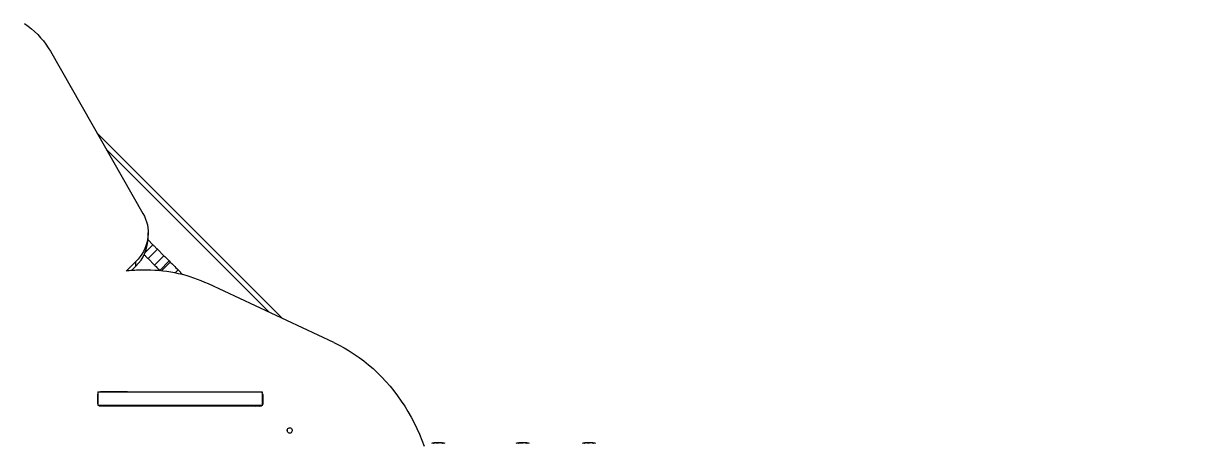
# Model space of a CAD drawing. Header units: millimetres. Extents: x -6796 to 9036, y -6828 to 5710.
# Drawn here: x 3709 to 5571, y 1078 to 1743 of the extents above; entities that cross this region are included whole.
import ezdxf

# ---------------------------------------------------------------- set-up
doc = ezdxf.new("R2010")
doc.units = ezdxf.units.MM
doc.layers.add('DIKOM_РАЗМЕР_ЗОНА', color=7, linetype='Continuous')
doc.layers.add('DIKOM_РАЗМЕР_ОБЪЕКТА', color=7, linetype='Continuous')
doc.styles.add('style1', font='arial.ttf', dxfattribs={"width": 0.8})
doc.dimstyles.new('1-50', dxfattribs={"dimtxt": 300, "dimasz": 200, "dimexe": 100, "dimexo": 0, "dimgap": 100, "dimtad": 1, "dimtxsty": 'style1', "dimcen": 200, "dimclrd": 7, "dimclre": 7, "dimclrt": 7, "dimadec": 1, "dimazin": 2, "dimtfac": 1, "dimtmove": 0, "dimatfit": 2, "dimfxl": 0, "dimlwd": 25, "dimlwe": 18, "dimarcsym": 0})

# ---------------------------------------------------------------- blocks, each defined once
blk = doc.blocks.new('*D12')
at = {"layer": 'Defpoints', "color": 0, "transparency": 16777216}
for p in [(2948.8, 3709.8), (8020.6, 3709.8), (3585.5, -3770.5)]:
    blk.add_point(p, dxfattribs=at)
at = {"layer": 'DIKOM_РАЗМЕР_ОБЪЕКТА', "color": 7, "lineweight": 18, "transparency": 16777216}
for p, q in [((2948.8, 3709.8), (8120.6, 3709.8)), ((3585.5, -3770.5), (8120.6, -3770.5))]:
    blk.add_line(p, q, dxfattribs=at)
at = {"layer": 'DIKOM_РАЗМЕР_ОБЪЕКТА', "color": 7, "lineweight": 25, "transparency": 16777216}
blk.add_line((8020.6, -3570.5), (8020.6, 3509.8), dxfattribs=at)
at = {"layer": 'DIKOM_РАЗМЕР_ОБЪЕКТА', "color": 7, "transparency": 16777216}
for points in [[(7987.2, 3509.8), (8053.9, 3509.8), (8020.6, 3709.8)], [(7987.2, -3570.5), (8053.9, -3570.5), (8020.6, -3770.5)]]:
    blk.add_solid(points, dxfattribs=at)
at = {"layer": 'DIKOM_РАЗМЕР_ОБЪЕКТА', "color": 7, "transparency": 16777216, "insert": (7767.4, 241.5), "char_height": 300, "attachment_point": 5, "rotation": 90, "style": 'style1'}
blk.add_mtext('7500', dxfattribs=at)
blk = doc.blocks.new('*D13')
at = {"layer": 'Defpoints', "color": 0, "transparency": 16777216}
for p in [(3235.3, 5709.8), (3235.5, -5270.5), (8936.1, -5270.5)]:
    blk.add_point(p, dxfattribs=at)
at = {"layer": 'DIKOM_РАЗМЕР_ЗОНА', "color": 7, "lineweight": 18, "transparency": 16777216}
for p, q in [((3235.3, 5709.8), (9036.1, 5709.8)), ((3235.5, -5270.5), (9036.1, -5270.5))]:
    blk.add_line(p, q, dxfattribs=at)
at = {"layer": 'DIKOM_РАЗМЕР_ЗОНА', "color": 7, "lineweight": 25, "transparency": 16777216}
blk.add_line((8936.1, 5509.8), (8936.1, -5070.5), dxfattribs=at)
at = {"layer": 'DIKOM_РАЗМЕР_ЗОНА', "color": 7, "transparency": 16777216}
for points in [[(8902.7, 5509.8), (8969.4, 5509.8), (8936.1, 5709.8)], [(8902.7, -5070.5), (8969.4, -5070.5), (8936.1, -5270.5)]]:
    blk.add_solid(points, dxfattribs=at)
at = {"layer": 'DIKOM_РАЗМЕР_ЗОНА', "color": 7, "transparency": 16777216, "insert": (8682.9, 289.5), "char_height": 300, "attachment_point": 5, "rotation": 90, "style": 'style1'}
blk.add_mtext('11000', dxfattribs=at)

msp = doc.modelspace()

# ---------------------------------------------------------------- linework, layer by layer
at = {"color": 7, "linetype": 'Continuous', "lineweight": 15}
for p, q in [((3751.105, 1699.31), (3897.661, 1442.563)), ((4118.6, 1276.128), (3825.17, 1569.557)), ((4097.349, 1286.065), (3840.218, 1543.196)), ((3905.826, 1400.592), (3913.407, 1393.012)), ((3905.945, 1404.36), (3905.945, 1411.86)), ((3913.407, 1393.012), (3901.164, 1380.768)), ((3920.561, 1385.858), (3905.712, 1371.008)), ((3920.561, 1385.858), (3930.843, 1375.576)), ((3886.419, 1366.505), (3871.177, 1351.262)), ((3886.419, 1359.005), (3886.419, 1366.505)), ((3905.712, 1371.008), (3915.994, 1360.727)), ((3930.843, 1375.576), (3915.994, 1360.727)), ((3939.129, 1367.29), (3924.28, 1352.441)), ((3940.794, 1365.625), (3926.811, 1351.641)), ((3939.129, 1367.29), (3940.794, 1365.625)), ((3886.419, 1359.005), (3879.571, 1352.156)), ((3904.034, 1352.796), (3896.534, 1352.796)), ((3924.28, 1352.441), (3924.893, 1351.828)), ((3953.291, 1353.128), (3948.527, 1348.364)), ((3953.291, 1353.128), (3960.896, 1345.523)), ((4199.644, 1238.231), (4001.554, 1330.86)), ((3826.233, 1160.115), (3826.233, 1139.115)), ((3826.233, 1160.115), (4086.041, 1160.115)), ((3829.92, 1160.115), (3830.734, 1160.188)), ((3865.792, 1160.115), (3830.395, 1160.175)), ((3873.292, 1160.115), (3830.734, 1160.188)), ((4086.041, 1160.115), (4086.041, 1139.115)), ((3825.53, 1154.196), (3825.517, 1143.796)), ((3826.233, 1139.115), (4086.041, 1139.115)), ((3830.636, 1137.788), (4082.719, 1137.357)), ((4086.041, 1153.748), (4087.936, 1153.748)), ((4086.041, 1143.348), (4087.922, 1143.348)), ((4087.922, 1143.348), (4087.936, 1153.748)), ((4357.735, 1078.97), (4357.744, 1078.972)), ((4357.735, 1078.942), (4357.735, 1078.97)), ((4357.744, 1078.972), (4358.197, 1079.059)), ((4357.744, 1078.944), (4357.744, 1078.972)), ((4358.512, 1079.115), (4357.981, 1078.978)), ((4358.793, 1079.148), (4358.791, 1079.148)), ((4359.99, 1079.209), (4358.86, 1079.155)), ((4359.241, 1079.176), (4360.162, 1079.245)), ((4360.162, 1079.245), (4360.176, 1079.246)), ((4361.06, 1079.334), (4361.096, 1079.338)), ((4363.853, 1079.402), (4363.396, 1079.402)), ((4364.21, 1079.402), (4363.853, 1079.402)), ((4365.272, 1079.402), (4364.21, 1079.402)), ((4364.864, 1079.4), (4365.268, 1079.401)), ((4366.323, 1079.402), (4365.272, 1079.402)), ((4366.294, 1079.402), (4366.475, 1079.402)), ((4367.536, 1079.383), (4367.728, 1079.365)), ((4368.54, 1079.329), (4368.361, 1079.35)), ((4368.819, 1079.325), (4368.991, 1079.304)), ((4372.052, 1079.008), (4371.981, 1079.016)), ((4372.052, 1079.001), (4372.052, 1079.008)), ((4372.439, 1078.948), (4372.554, 1078.93)), ((4491.563, 1078.97), (4491.572, 1078.972)), ((4491.563, 1078.943), (4491.563, 1078.97)), ((4491.572, 1078.972), (4492.03, 1079.058)), ((4491.572, 1078.944), (4491.572, 1078.972)), ((4492.352, 1079.115), (4491.806, 1078.978)), ((4492.652, 1079.15), (4492.65, 1079.15)), ((4493.816, 1079.209), (4492.701, 1079.155)), ((4493.1, 1079.177), (4493.992, 1079.245)), ((4493.992, 1079.245), (4494.006, 1079.246)), ((4494.898, 1079.334), (4494.936, 1079.337)), ((4497.688, 1079.402), (4497.237, 1079.402)), ((4498.044, 1079.402), (4497.688, 1079.402)), ((4499.106, 1079.402), (4498.044, 1079.402)), ((4498.694, 1079.4), (4499.102, 1079.401)), ((4500.166, 1079.402), (4499.093, 1079.402)), ((4500.138, 1079.402), (4500.317, 1079.402)), ((4501.376, 1079.383), (4501.56, 1079.365)), ((4502.373, 1079.329), (4502.2, 1079.35)), ((4502.658, 1079.325), (4502.824, 1079.304)), ((4505.89, 1079), (4505.89, 1079.008)), ((4506.275, 1078.949), (4506.39, 1078.93)), ((4596.252, 1078.97), (4596.262, 1078.972)), ((4596.252, 1078.949), (4596.252, 1078.97)), ((4596.262, 1078.972), (4596.734, 1079.038)), ((4596.262, 1078.95), (4596.262, 1078.972)), ((4597.101, 1079.1), (4596.455, 1078.978)), ((4598.478, 1079.209), (4597.662, 1079.162)), ((4598.093, 1079.191), (4598.692, 1079.245)), ((4598.692, 1079.245), (4598.707, 1079.246)), ((4600.15, 1079.358), (4600.147, 1079.357)), ((4602.445, 1079.402), (4602.063, 1079.402)), ((4602.779, 1079.402), (4602.542, 1079.402)), ((4603.84, 1079.402), (4602.779, 1079.402)), ((4603.385, 1079.4), (4603.835, 1079.401)), ((4605.007, 1079.402), (4604.004, 1079.402)), ((4604.988, 1079.402), (4605.141, 1079.402)), ((4606.186, 1079.385), (4606.268, 1079.365)), ((4607.086, 1079.329), (4607.005, 1079.354)), ((4607.46, 1079.329), (4607.54, 1079.304)), ((4610.653, 1078.996), (4610.653, 1079.008)), ((4611.056, 1078.96), (4611.127, 1078.93))]:
    msp.add_line(p, q, dxfattribs=at)
at = {"color": 7, "linetype": 'Continuous', "lineweight": 15, "flags": 128}
for points in [[(3710.104, 1743.347), (3715.713, 1739.279), (3721.086, 1734.98), (3726.211, 1730.459), (3731.075, 1725.727), (3735.667, 1720.795), (3739.976, 1715.675), (3743.992, 1710.379), (3747.704, 1704.92), (3751.105, 1699.31)], [(3897.661, 1442.563), (3899.934, 1438.208), (3901.855, 1433.728), (3903.415, 1429.145), (3904.607, 1424.478), (3905.424, 1419.752), (3905.863, 1414.989), (3905.922, 1410.21), (3905.601, 1405.439), (3904.9, 1400.699), (3903.824, 1396.012), (3902.377, 1391.401), (3900.566, 1386.886), (3898.401, 1382.491), (3895.891, 1378.235), (3893.048, 1374.139), (3889.886, 1370.223), (3886.419, 1366.505)], [(3913.407, 1393.012), (3914.162, 1392.257), (3914.971, 1391.449), (3915.827, 1390.592), (3916.725, 1389.694), (3917.655, 1388.764), (3918.61, 1387.809), (3919.581, 1386.838), (3920.561, 1385.858)], [(3899.534, 1377.186), (3900.121, 1376.599), (3900.978, 1375.742), (3901.875, 1374.845), (3902.805, 1373.915), (3903.761, 1372.96), (3904.732, 1371.988), (3905.712, 1371.008)], [(3915.994, 1360.727), (3917.18, 1359.541), (3918.351, 1358.369), (3919.493, 1357.227), (3920.591, 1356.13), (3921.631, 1355.089), (3922.601, 1354.12), (3923.487, 1353.233), (3924.28, 1352.441)], [(3930.843, 1375.576), (3932.029, 1374.39), (3933.2, 1373.218), (3934.342, 1372.077), (3935.44, 1370.979), (3936.48, 1369.939), (3937.45, 1368.969), (3938.336, 1368.083), (3939.129, 1367.29)], [(3940.794, 1365.625), (3941.98, 1364.439), (3943.32, 1363.099), (3944.792, 1361.627), (3946.374, 1360.045), (3948.042, 1358.377), (3949.768, 1356.651), (3951.527, 1354.892), (3953.291, 1353.128)], [(4199.644, 1238.231), (4207.927, 1234.163), (4216.083, 1229.766), (4224.103, 1225.046), (4231.976, 1220.008), (4239.693, 1214.658), (4247.245, 1209.003), (4254.623, 1203.049), (4261.818, 1196.803), (4268.821, 1190.273), (4275.624, 1183.467), (4282.219, 1176.393), (4288.597, 1169.06), (4294.752, 1161.476), (4300.676, 1153.65), (4306.361, 1145.592), (4311.801, 1137.311), (4316.99, 1128.818), (4321.92, 1120.122), (4326.587, 1111.234), (4330.984, 1102.165), (4335.107, 1092.926), (4338.95, 1083.527), (4342.508, 1073.98)], [(4129.862, 1094.576), (4128.789, 1094.756), (4127.803, 1095.278), (4126.984, 1096.099), (4126.399, 1097.154), (4126.095, 1098.356), (4126.097, 1099.608), (4126.404, 1100.81), (4126.992, 1101.862), (4127.813, 1102.681), (4128.8, 1103.199), (4129.874, 1103.376), (4130.947, 1103.196), (4131.933, 1102.674), (4132.752, 1101.852), (4133.336, 1100.798), (4133.64, 1099.596), (4133.639, 1098.343), (4133.332, 1097.142), (4132.744, 1096.089), (4131.923, 1095.271), (4130.936, 1094.752), (4129.862, 1094.576)]]:
    msp.add_lwpolyline(points, dxfattribs=at)
at = {"color": 7, "linetype": 'Continuous', "lineweight": 15}
for centre, radius, start, end in [((3841.634, 1405.165), 64.316, 314.133211, 359.282774), ((3896.539, 1127.533), 225.264, 90.001453, 96.095921), ((3903.514, 1122.745), 230.051, 64.775601, 89.870632), ((3832.244, 1154.211), 6.713, 153.556048, 180.120634), ((4081.556, 1153.851), 6.381, 359.070694, 45.344498), ((3832.23, 1143.765), 6.713, 179.730823, 206.700747), ((3830.779, 1142.611), 4.825, 226.430165, 268.302374), ((4075.105, 1142.31), 4.961, 275.235758, 319.912068), ((4082.296, 1142.98), 5.639, 274.299573, 3.744547), ((4121.08, 1098.976), 5.098, 351.187268, 8.812732), ((4363.395, 1037.566), 41.836, 98.797365, 102.879622), ((4363.395, 1037.566), 41.836, 97.142968, 98.162968), ((4363.395, 1037.566), 41.836, 96.319073, 96.640781), ((4363.395, 1037.566), 41.836, 94.749082, 95.701268), ((4363.395, 1037.566), 41.836, 93.14845, 94.119101), ((4363.395, 1037.566), 41.836, 90, 92.545839), ((4366.345, 1037.566), 41.836, 87.238822, 88.367489), ((4366.345, 1037.566), 41.836, 85.605044, 86.610957), ((4366.345, 1037.566), 41.836, 82.256434, 84.956057), ((4366.345, 1037.566), 41.836, 77.120378, 81.62131), ((4497.237, 1037.566), 41.836, 98.788989, 102.879622), ((4497.237, 1037.566), 41.836, 97.155171, 98.155064), ((4497.237, 1037.566), 41.836, 96.294358, 96.652072), ((4497.237, 1037.566), 41.836, 94.743832, 95.678508), ((4497.237, 1037.566), 41.836, 93.150527, 94.114353), ((4497.237, 1037.566), 41.836, 90, 92.551328), ((4500.187, 1037.566), 41.836, 87.242532, 88.370309), ((4500.187, 1037.566), 41.836, 85.620636, 86.615155), ((4500.187, 1037.566), 41.836, 82.26399, 84.966994), ((4500.187, 1037.566), 41.836, 77.120378, 81.629396), ((4602.063, 1037.566), 41.836, 98.723926, 102.879622), ((4602.063, 1037.566), 41.836, 97.323229, 98.093593), ((4602.063, 1037.566), 41.836, 96.03997, 96.814617), ((4602.063, 1037.566), 41.836, 94.703001, 95.447944), ((4602.063, 1037.566), 41.836, 93.18891, 94.077463), ((4602.063, 1037.566), 41.836, 90, 92.611514), ((4605.013, 1037.566), 41.836, 87.271397, 88.392102), ((4605.013, 1037.566), 41.836, 85.73088, 86.64785), ((4605.013, 1037.566), 41.836, 82.322829, 85.088314), ((4605.013, 1037.566), 41.836, 77.120378, 81.692488)]:
    msp.add_arc(centre, radius, start, end, dxfattribs=at)
for points, knots in [([(4357.355, 1078.885), (4357.283, 1078.903), (4357.164, 1078.931), (4357.046, 1078.911), (4357, 1078.903)], [0, 0, 0, 0, 0.61404387, 1, 1, 1, 1]), ([(4357.981, 1078.978), (4357.886, 1078.964), (4357.677, 1078.935), (4357.469, 1078.903), (4357.355, 1078.885)], [0, 0, 0, 0, 0.45627771, 1, 1, 1, 1]), ([(4357.458, 1078.973), (4357.489, 1078.979), (4357.582, 1078.995), (4357.674, 1078.98), (4357.735, 1078.97)], [0, 0, 0, 0, 0.34129009, 1, 1, 1, 1]), ([(4358.559, 1079.121), (4358.553, 1079.121), (4358.537, 1079.119), (4358.522, 1079.117), (4358.512, 1079.115)], [0, 0, 0, 0, 0.36735936, 1, 1, 1, 1]), ([(4360.693, 1079.268), (4360.573, 1079.258), (4360.338, 1079.24), (4360.104, 1079.22), (4359.99, 1079.209)], [0, 0, 0, 0, 0.51272677, 1, 1, 1, 1]), ([(4360.39, 1079.288), (4360.418, 1079.291), (4360.519, 1079.305), (4360.62, 1079.283), (4360.693, 1079.268)], [0, 0, 0, 0, 0.27919062, 1, 1, 1, 1]), ([(4362.95, 1079.378), (4362.74, 1079.372), (4362.357, 1079.362), (4361.837, 1079.348), (4361.435, 1079.338), (4361.16, 1079.333), (4361.093, 1079.334), (4361.06, 1079.334)], [0, 0, 0, 0, 0.22529464, 0.41293702, 0.60009132, 0.80004221, 1, 1, 1, 1]), ([(4361.535, 1079.36), (4361.518, 1079.359), (4361.476, 1079.358), (4361.498, 1079.358), (4361.511, 1079.357)], [0, 0, 0, 0, 0.40016627, 1, 1, 1, 1]), ([(4361.511, 1079.357), (4361.551, 1079.357), (4361.616, 1079.357), (4361.901, 1079.362), (4362.237, 1079.369), (4362.588, 1079.378), (4362.808, 1079.383), (4362.894, 1079.385)], [0, 0, 0, 0, 0.30185048, 0.49141313, 0.68111281, 0.87639457, 1, 1, 1, 1]), ([(4362.894, 1079.385), (4363.044, 1079.389), (4363.321, 1079.395), (4363.654, 1079.4), (4363.876, 1079.402), (4363.924, 1079.401), (4363.947, 1079.401)], [0, 0, 0, 0, 0.28682702, 0.52898364, 0.771179, 1, 1, 1, 1]), ([(4364.215, 1079.401), (4364.124, 1079.401), (4363.942, 1079.4), (4363.478, 1079.391), (4363.127, 1079.382), (4362.95, 1079.378)], [0, 0, 0, 0, 0.32927553, 0.65990904, 1, 1, 1, 1]), ([(4364.394, 1079.401), (4364.484, 1079.401), (4364.585, 1079.401), (4364.788, 1079.401), (4364.901, 1079.401), (4365.003, 1079.401)], [0, 0, 0, 0, 0.44322642, 0.50038543, 1, 1, 1, 1]), ([(4365.499, 1079.4), (4365.394, 1079.4), (4365.182, 1079.4), (4364.97, 1079.4), (4364.864, 1079.4)], [0, 0, 0, 0, 0.50000019, 1, 1, 1, 1]), ([(4367.068, 1079.396), (4366.599, 1079.399), (4366.076, 1079.404), (4365.553, 1079.4), (4365.499, 1079.4)], [0, 0, 0, 0, 0.89692515, 1, 1, 1, 1]), ([(4367.277, 1079.378), (4367.242, 1079.383), (4367.173, 1079.393), (4367.103, 1079.395), (4367.068, 1079.396)], [0, 0, 0, 0, 0.49848975, 1, 1, 1, 1]), ([(4367.728, 1079.365), (4367.655, 1079.367), (4367.505, 1079.372), (4367.355, 1079.376), (4367.277, 1079.378)], [0, 0, 0, 0, 0.48312223, 1, 1, 1, 1]), ([(4368.991, 1079.304), (4368.919, 1079.308), (4368.769, 1079.317), (4368.619, 1079.325), (4368.54, 1079.329)], [0, 0, 0, 0, 0.47625471, 1, 1, 1, 1]), ([(4371.349, 1079.091), (4371.149, 1079.114), (4370.817, 1079.152), (4370.354, 1079.2), (4369.983, 1079.239), (4369.696, 1079.267), (4369.597, 1079.275), (4369.553, 1079.278)], [0, 0, 0, 0, 0.25820223, 0.42756787, 0.59707032, 0.81995344, 1, 1, 1, 1]), ([(4369.903, 1079.248), (4369.936, 1079.246), (4369.987, 1079.244), (4370.209, 1079.222), (4370.442, 1079.198), (4370.744, 1079.166), (4371.039, 1079.134), (4371.233, 1079.111), (4371.305, 1079.103)], [0, 0, 0, 0, 0.27868201, 0.44674772, 0.58314421, 0.72045977, 0.8955813, 1, 1, 1, 1]), ([(4371.305, 1079.103), (4371.427, 1079.088), (4371.676, 1079.058), (4371.924, 1079.025), (4372.052, 1079.008)], [0, 0, 0, 0, 0.48822731, 1, 1, 1, 1]), ([(4372.554, 1078.93), (4372.348, 1078.96), (4371.947, 1079.018), (4371.545, 1079.067), (4371.349, 1079.091)], [0, 0, 0, 0, 0.51215374, 1, 1, 1, 1]), ([(4491.179, 1078.885), (4491.11, 1078.903), (4491, 1078.931), (4490.889, 1078.911), (4490.847, 1078.904)], [0, 0, 0, 0, 0.62496058, 1, 1, 1, 1]), ([(4491.806, 1078.978), (4491.711, 1078.964), (4491.501, 1078.935), (4491.293, 1078.903), (4491.179, 1078.885)], [0, 0, 0, 0, 0.4563325, 1, 1, 1, 1]), ([(4491.305, 1078.974), (4491.333, 1078.979), (4491.419, 1078.995), (4491.505, 1078.98), (4491.563, 1078.97)], [0, 0, 0, 0, 0.32707734, 1, 1, 1, 1]), ([(4492.392, 1079.12), (4492.389, 1079.12), (4492.376, 1079.118), (4492.362, 1079.117), (4492.352, 1079.115)], [0, 0, 0, 0, 0.23446804, 1, 1, 1, 1]), ([(4494.52, 1079.268), (4494.399, 1079.258), (4494.165, 1079.241), (4493.93, 1079.22), (4493.816, 1079.209)], [0, 0, 0, 0, 0.51304949, 1, 1, 1, 1]), ([(4494.235, 1079.288), (4494.261, 1079.292), (4494.356, 1079.305), (4494.451, 1079.283), (4494.52, 1079.268)], [0, 0, 0, 0, 0.27069652, 1, 1, 1, 1]), ([(4496.778, 1079.378), (4496.569, 1079.372), (4496.185, 1079.362), (4495.666, 1079.348), (4495.267, 1079.338), (4494.994, 1079.333), (4494.93, 1079.334), (4494.898, 1079.334)], [0, 0, 0, 0, 0.22518551, 0.41293171, 0.60001617, 0.80008672, 1, 1, 1, 1]), ([(4495.373, 1079.36), (4495.357, 1079.359), (4495.317, 1079.358), (4495.337, 1079.358), (4495.349, 1079.357)], [0, 0, 0, 0, 0.37558916, 1, 1, 1, 1]), ([(4495.349, 1079.357), (4495.388, 1079.357), (4495.451, 1079.357), (4495.734, 1079.362), (4496.068, 1079.369), (4496.418, 1079.378), (4496.639, 1079.383), (4496.724, 1079.385)], [0, 0, 0, 0, 0.30189468, 0.49136861, 0.68105477, 0.87641274, 1, 1, 1, 1]), ([(4496.724, 1079.385), (4496.875, 1079.389), (4497.152, 1079.395), (4497.487, 1079.4), (4497.71, 1079.402), (4497.76, 1079.401), (4497.784, 1079.401)], [0, 0, 0, 0, 0.28689144, 0.52901506, 0.77114207, 1, 1, 1, 1]), ([(4498.049, 1079.401), (4497.957, 1079.401), (4497.773, 1079.4), (4497.307, 1079.391), (4496.956, 1079.382), (4496.778, 1079.378)], [0, 0, 0, 0, 0.32983813, 0.66018403, 1, 1, 1, 1]), ([(4498.246, 1079.401), (4498.336, 1079.401), (4498.437, 1079.401), (4498.64, 1079.401), (4498.753, 1079.401), (4498.855, 1079.401)], [0, 0, 0, 0, 0.4432242, 0.50038027, 1, 1, 1, 1]), ([(4499.33, 1079.4), (4499.224, 1079.4), (4499.012, 1079.4), (4498.8, 1079.4), (4498.694, 1079.4)], [0, 0, 0, 0, 0.49962484, 1, 1, 1, 1]), ([(4500.91, 1079.396), (4500.437, 1079.399), (4499.91, 1079.404), (4499.384, 1079.4), (4499.33, 1079.4)], [0, 0, 0, 0, 0.89698259, 1, 1, 1, 1]), ([(4501.109, 1079.378), (4501.076, 1079.383), (4501.01, 1079.393), (4500.943, 1079.395), (4500.91, 1079.396)], [0, 0, 0, 0, 0.49850731, 1, 1, 1, 1]), ([(4501.56, 1079.365), (4501.487, 1079.367), (4501.337, 1079.372), (4501.187, 1079.376), (4501.109, 1079.378)], [0, 0, 0, 0, 0.48313317, 1, 1, 1, 1]), ([(4502.824, 1079.304), (4502.753, 1079.308), (4502.602, 1079.317), (4502.451, 1079.325), (4502.373, 1079.329)], [0, 0, 0, 0, 0.4763175, 1, 1, 1, 1]), ([(4505.184, 1079.091), (4504.983, 1079.114), (4504.652, 1079.152), (4504.19, 1079.2), (4503.819, 1079.239), (4503.529, 1079.267), (4503.429, 1079.275), (4503.383, 1079.279)], [0, 0, 0, 0, 0.25471288, 0.42188792, 0.58913348, 0.8091265, 1, 1, 1, 1]), ([(4503.748, 1079.248), (4503.78, 1079.246), (4503.83, 1079.244), (4504.048, 1079.222), (4504.28, 1079.198), (4504.581, 1079.166), (4504.876, 1079.134), (4505.07, 1079.111), (4505.142, 1079.103)], [0, 0, 0, 0, 0.27876446, 0.44674195, 0.58324763, 0.72043794, 0.89562729, 1, 1, 1, 1]), ([(4505.142, 1079.103), (4505.264, 1079.088), (4505.513, 1079.058), (4505.762, 1079.025), (4505.89, 1079.008)], [0, 0, 0, 0, 0.48824271, 1, 1, 1, 1]), ([(4506.39, 1078.93), (4506.184, 1078.96), (4505.783, 1079.018), (4505.38, 1079.067), (4505.184, 1079.091)], [0, 0, 0, 0, 0.51214459, 1, 1, 1, 1]), ([(4595.826, 1078.885), (4595.798, 1078.904), (4595.763, 1078.929), (4595.728, 1078.915), (4595.72, 1078.912)], [0, 0, 0, 0, 0.78282307, 1, 1, 1, 1]), ([(4596.455, 1078.978), (4596.36, 1078.964), (4596.149, 1078.935), (4595.94, 1078.903), (4595.826, 1078.885)], [0, 0, 0, 0, 0.45619881, 1, 1, 1, 1]), ([(4596.115, 1078.961), (4596.138, 1078.973), (4596.184, 1078.997), (4596.229, 1078.979), (4596.252, 1078.97)], [0, 0, 0, 0, 0.50016557, 1, 1, 1, 1]), ([(4599.185, 1079.268), (4599.064, 1079.258), (4598.828, 1079.24), (4598.593, 1079.22), (4598.478, 1079.209)], [0, 0, 0, 0, 0.51263593, 1, 1, 1, 1]), ([(4599.021, 1079.275), (4599.048, 1079.286), (4599.103, 1079.309), (4599.158, 1079.281), (4599.185, 1079.268)], [0, 0, 0, 0, 0.50006786, 1, 1, 1, 1]), ([(4601.454, 1079.378), (4601.245, 1079.372), (4600.861, 1079.362), (4600.36, 1079.348), (4599.987, 1079.338), (4599.75, 1079.333), (4599.712, 1079.334), (4599.693, 1079.334)], [0, 0, 0, 0, 0.22525021, 0.41297183, 0.60014835, 0.8000956, 1, 1, 1, 1]), ([(4600.147, 1079.357), (4600.17, 1079.357), (4600.208, 1079.357), (4600.463, 1079.362), (4600.78, 1079.369), (4601.123, 1079.378), (4601.344, 1079.383), (4601.43, 1079.385)], [0, 0, 0, 0, 0.30182041, 0.49146517, 0.68119238, 0.8765645, 1, 1, 1, 1]), ([(4601.43, 1079.385), (4601.582, 1079.389), (4601.863, 1079.395), (4602.214, 1079.4), (4602.46, 1079.402), (4602.527, 1079.401), (4602.559, 1079.401)], [0, 0, 0, 0, 0.28707766, 0.52913076, 0.77118235, 1, 1, 1, 1]), ([(4602.792, 1079.401), (4602.687, 1079.401), (4602.479, 1079.4), (4601.989, 1079.391), (4601.634, 1079.382), (4601.454, 1079.378)], [0, 0, 0, 0, 0.33552187, 0.66316673, 1, 1, 1, 1]), ([(4604.024, 1079.4), (4603.918, 1079.4), (4603.705, 1079.4), (4603.492, 1079.4), (4603.385, 1079.4)], [0, 0, 0, 0, 0.50000019, 1, 1, 1, 1]), ([(4605.736, 1079.396), (4605.224, 1079.399), (4604.654, 1079.404), (4604.083, 1079.4), (4604.024, 1079.4)], [0, 0, 0, 0, 0.89690609, 1, 1, 1, 1]), ([(4605.814, 1079.378), (4605.801, 1079.383), (4605.775, 1079.393), (4605.749, 1079.395), (4605.736, 1079.396)], [0, 0, 0, 0, 0.49849069, 1, 1, 1, 1]), ([(4606.268, 1079.365), (4606.195, 1079.367), (4606.044, 1079.372), (4605.893, 1079.376), (4605.814, 1079.378)], [0, 0, 0, 0, 0.48323039, 1, 1, 1, 1]), ([(4607.54, 1079.304), (4607.468, 1079.308), (4607.316, 1079.317), (4607.165, 1079.325), (4607.086, 1079.329)], [0, 0, 0, 0, 0.47590892, 1, 1, 1, 1]), ([(4609.913, 1079.091), (4609.712, 1079.114), (4609.378, 1079.152), (4608.925, 1079.2), (4608.571, 1079.239), (4608.303, 1079.268), (4608.168, 1079.282), (4608.147, 1079.284), (4608.139, 1079.285)], [0, 0, 0, 0, 0.21654614, 0.35871759, 0.50093254, 0.68796122, 0.88068402, 1, 1, 1, 1]), ([(4608.594, 1079.248), (4608.593, 1079.248), (4608.585, 1079.249), (4608.59, 1079.248), (4608.594, 1079.248)], [0, 0, 0, 0, 0.17094972, 1, 1, 1, 1]), ([(4608.594, 1079.248), (4608.611, 1079.246), (4608.638, 1079.244), (4608.83, 1079.222), (4609.047, 1079.198), (4609.34, 1079.166), (4609.634, 1079.134), (4609.829, 1079.111), (4609.901, 1079.103)], [0, 0, 0, 0, 0.27872511, 0.44671492, 0.58329705, 0.7204889, 0.89564326, 1, 1, 1, 1]), ([(4609.901, 1079.103), (4610.024, 1079.088), (4610.275, 1079.058), (4610.525, 1079.025), (4610.653, 1079.008)], [0, 0, 0, 0, 0.48861763, 1, 1, 1, 1]), ([(4611.127, 1078.93), (4610.92, 1078.96), (4610.516, 1079.018), (4610.111, 1079.067), (4609.913, 1079.091)], [0, 0, 0, 0, 0.51206911, 1, 1, 1, 1])]:
    msp.add_open_spline(points, degree=3, knots=knots, dxfattribs=at)

# ---------------------------------------------------------------- dimensions: what is measured, and where the dimension line sits
at = {"layer": 'DIKOM_РАЗМЕР_ЗОНА', "color": 3}
dim = msp.add_linear_dim(base=(8936.077, -5270.479), p1=(3235.253, 5709.772), p2=(3235.487, -5270.479), angle=90, text='11000', dimstyle='1-50', dxfattribs=at)
dim.commit()
dim.dimension.update_dxf_attribs({"geometry": '*D13', "text_midpoint": (8936.077, 289.463), "dimtype": 160})
at = {"layer": 'DIKOM_РАЗМЕР_ОБЪЕКТА', "color": 3}
dim = msp.add_linear_dim(base=(8020.571, 3709.772), p1=(3585.487, -3770.479), p2=(2948.753, 3709.772), angle=90, text='7500', dimstyle='1-50', dxfattribs=at)
dim.commit()
dim.dimension.update_dxf_attribs({"geometry": '*D12', "text_midpoint": (8020.571, 241.526), "dimtype": 160})

doc.saveas('drawing.dxf')
